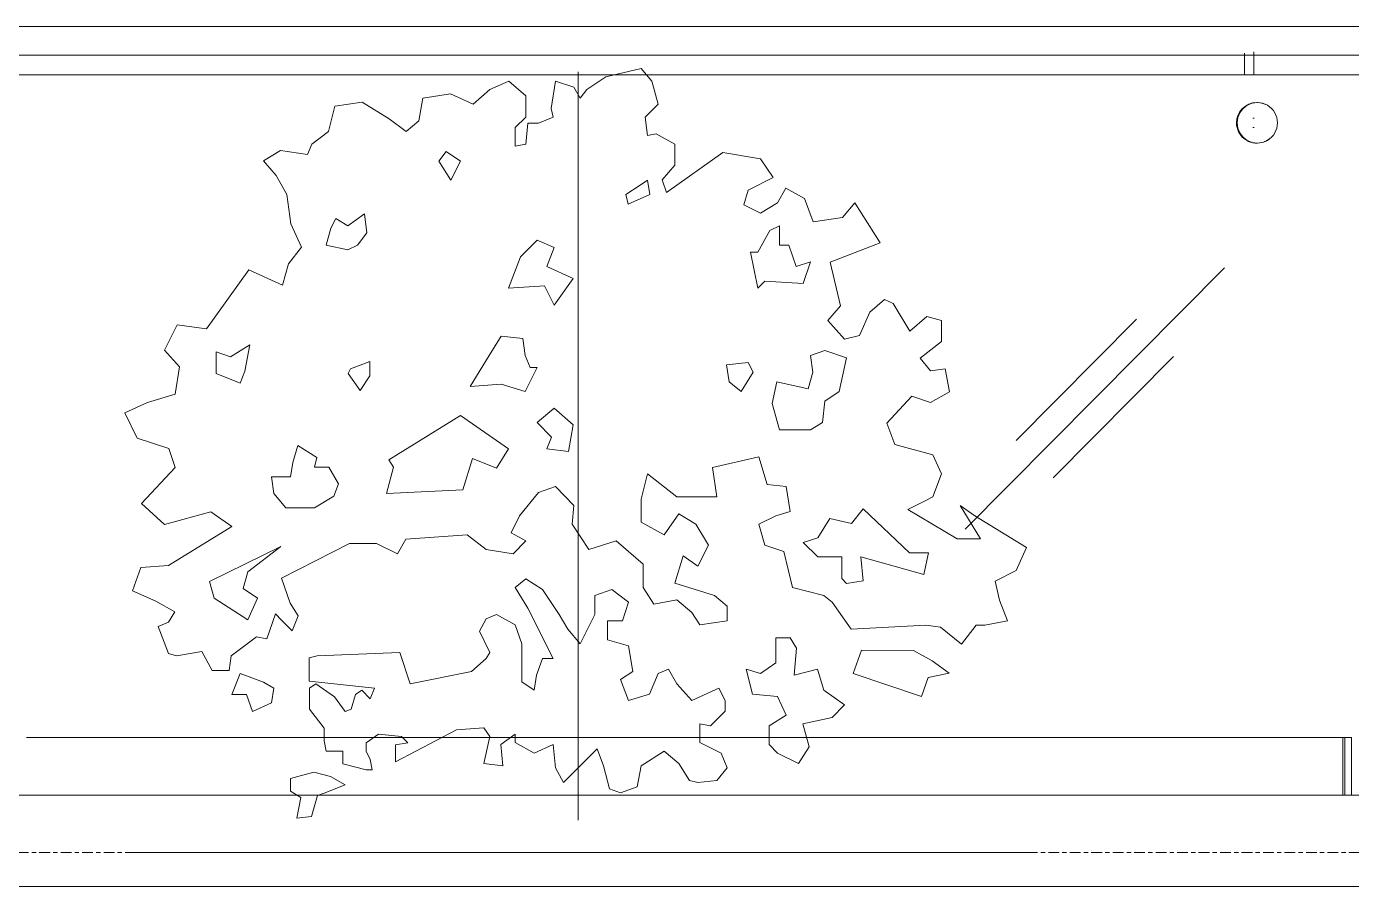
# Model space of a CAD drawing. Header units: millimetres. Extents: x -10599 to 108788, y -9455 to 93550.
# Drawn here: x 54517 to 56476, y 18550 to 19821 of the extents above; entities that cross this region are included whole.
import ezdxf

# ---------------------------------------------------------------- set-up
doc = ezdxf.new("R2010")
doc.units = ezdxf.units.MM
doc.linetypes.add('Centre', pattern=[31.75, 6.35, -4.7625, 15.875, -4.7625])
for name, color, linetype, lineweight in [('G-IMPT', 8, 'Continuous', 5), ('KINH', 152, 'Continuous', 5), ('L-SITE', 91, 'Continuous', 5), ('NET THAY 1', 41, 'Continuous', 5), ('NET THAY 2', 55, 'Continuous', 5), ('NET-THAY', 2, 'Continuous', 9), ('TRUC', 225, 'Continuous', 5)]:
    doc.layers.add(name, color=color, linetype=linetype, lineweight=lineweight)

# ---------------------------------------------------------------- blocks, each defined once
blk = doc.blocks.new('Railing - NBS_RailInfillPnl_Post-V79-MẶT ĐỨNG 1-14')
at = {"layer": 'NET THAY 2'}
for p, q in [((42747.3, 18685), (42747.3, 18770)), ((42760.3, 18770), (42750.4, 18770)), ((42750.4, 18770), (42750.4, 18685)), ((42760.3, 18685), (42760.3, 18770))]:
    blk.add_line(p, q, dxfattribs=at)
blk = doc.blocks.new('Railing - Railing-1506754-MẶT ĐỨNG 1-14')
at = {"layer": 'NET THAY 1'}
blk.add_line((41000.5, 18685), (58462.4, 18685), dxfattribs=at)
blk.add_blockref('Railing - NBS_RailInfillPnl_Post-V79-MẶT ĐỨNG 1-14', (13715.8, 0))
blk = doc.blocks.new('Top Rail Type - Top Rail_Internal_-1506755-MẶT ĐỨNG 1-14')
at = {"layer": 'NET THAY 1'}
for p, q in [((41000.5, 19750), (58441, 19750)), ((54516.7, 18770), (56466.2, 18770))]:
    blk.add_line(p, q, dxfattribs=at)
blk = doc.blocks.new('Handrail Type - Handrail_Internal_-1506756-MẶT ĐỨNG 1-14')
at = {"layer": 'NET THAY 1'}
for p, q in [((58338.7, 19821.2), (41000.5, 19821.2)), ((41000.5, 19778.8), (58338.7, 19778.8))]:
    blk.add_line(p, q, dxfattribs=at)
blk = doc.blocks.new('ALB-RAILING 32 - ALB-BALUSTER-V82-MẶT ĐỨNG 1-14')
at = {"layer": 'NET THAY 1'}
for p, q in [((58303.7, 19781.6), (58303.7, 19750)), ((58317.7, 19779.5), (58317.7, 19783.8)), ((58317.7, 19750), (58317.7, 19779)), ((58322.7, 19708.8), (58321.7, 19708.8)), ((58318.2, 19685.8), (58315.9, 19685.8)), ((58315.9, 19671.8), (58318.2, 19671.8)), ((58321.7, 19648.8), (58322.7, 19648.8))]:
    blk.add_line(p, q, dxfattribs=at)
for centre, start_param, end_param in [((58321.7, 19678.8), 0, 1.570796), ((58322.7, 19678.8), 4.712389, 7.853982), ((58321.7, 19678.8), 5.832651, 6.210121), ((58321.7, 19678.8), 1.570796, 3.403392), ((58322.7, 19678.8), 1.570796, 4.712389), ((58321.7, 19678.8), 3.544542, 3.785841)]:
    blk.add_ellipse(centre, major_axis=(0, 30), ratio=0.992899, start_param=start_param, end_param=end_param, dxfattribs=at)
blk = doc.blocks.new('CAY XANH 1 - new block_dwg_110_植栽_中_高木 - 落葉1_φ4000_H5500-1445069-IDEA-4th Storey - Detail-V157-MẶT ĐỨNG 1-14')
at = {"layer": 'G-IMPT'}
for p, q in [((54663.6, 18600), (54843.8, 18600)), ((54671.9, 18600), (54807.5, 18600)), ((54713.8, 18600), (54805.1, 18600)), ((54807.7, 18600), (54865.4, 18600)), ((54846.8, 18600), (54905.7, 18600)), ((54857.1, 18600), (54985.1, 18600)), ((54990.7, 18600), (55044.4, 18600)), ((55110.3, 18600), (55094.4, 18600)), ((55203.7, 18600), (55206.9, 18600)), ((55420.5, 18600), (55456.2, 18600)), ((55978.4, 18600), (55435.5, 18600)), ((55620.4, 18600), (55518.9, 18600)), ((55628.7, 18600), (55543.4, 18600)), ((55701.7, 18600), (55589.3, 18600)), ((55762.2, 18600), (55636.4, 18600)), ((55936, 18600), (55688.3, 18600)), ((55955.6, 18600), (55732.2, 18600)), ((55999.1, 18600), (55852, 18600))]:
    blk.add_line(p, q, dxfattribs=at)
at = {"layer": 'G-IMPT', "flags": 128}
for points in [[(54672.1, 18600), (54847.6, 18600), (54963.8, 18600), (55017.3, 18600)], [(54684.3, 18600), (54811.1, 18600), (54920, 18600), (55050.3, 18600), (55192.1, 18600), (55129.4, 18600), (55030.5, 18600), (54884, 18600)], [(54823.8, 18600), (54937.7, 18600), (54865.1, 18600), (54837.1, 18600), (54769.2, 18600)], [(54769.9, 18600), (54967.8, 18600), (55063.5, 18600), (55192.1, 18600), (55334, 18600), (55332.3, 18600)], [(54784.3, 18600), (54937.7, 18600), (54891.8, 18600)], [(54808.9, 18600), (54916.9, 18600), (54973, 18600)], [(54937.7, 18600), (55117.9, 18600), (54916.7, 18600), (54809.7, 18600)], [(55035.2, 18600), (55059.4, 18600), (55084.9, 18600), (54937.7, 18600)], [(55101.7, 18600), (55109.2, 18600), (55150.9, 18600), (55084.9, 18600), (55002.4, 18600), (54949.6, 18600), (54945.8, 18600)], [(55043.3, 18600), (55098.4, 18600), (55130.3, 18600)], [(55105.2, 18600), (55180.6, 18600), (55117.9, 18600), (55043.8, 18600)], [(55150.9, 18600), (55235, 18600), (55117.9, 18600)], [(55226.3, 18600), (55264.6, 18600), (55261.4, 18600), (55180.6, 18600)], [(55186.3, 18600), (55206.9, 18600), (55334, 18600), (55235, 18600)], [(55261.4, 18600), (55332.3, 18600), (55348.8, 18600), (55347.1, 18600)], [(55359.5, 18600), (55392.5, 18600), (55389.2, 18600), (55351.3, 18600), (55277, 18600)], [(55282.1, 18600), (55343.8, 18600), (55415.2, 18600)], [(55983.8, 18600), (55842, 18600), (55738.1, 18600), (55592.9, 18600), (55334, 18600), (55330.7, 18600), (55343.8, 18600), (55330.7, 18600)], [(55785.3, 18600), (55676.1, 18600), (55543.4, 18600), (55462.6, 18600), (55334, 18600), (55436.2, 18600), (55423.8, 18600)], [(55337.3, 18600), (55450.6, 18600), (55628.7, 18600), (55646, 18600)], [(55504.3, 18600), (55423.8, 18600), (55417.2, 18600), (55389.2, 18600)], [(55403.3, 18600), (55409.2, 18600), (55413.4, 18600)], [(55487.8, 18600), (55415.2, 18600), (55409.2, 18600)], [(55959.2, 18600), (55799.6, 18600), (55583, 18600), (55436.2, 18600)], [(55554.8, 18600), (55518.9, 18600), (55456.2, 18600)], [(55871, 18600), (55693.8, 18600), (55462.6, 18600), (55690.6, 18600), (55794.5, 18600), (55966.6, 18600)], [(55494.2, 18600), (55487.8, 18600), (55510.5, 18600)], [(55815.8, 18600), (55733.2, 18600), (55646.1, 18600), (55504.3, 18600), (55563.6, 18600)], [(55883.6, 18600), (55764.4, 18600), (55647.3, 18600), (55583, 18600)], [(55849.4, 18600), (55592.9, 18600), (55750, 18600)], [(55848.2, 18600), (55750, 18600), (55840.7, 18600), (55994.7, 18600)]]:
    blk.add_lwpolyline(points, dxfattribs=at)
blk = doc.blocks.new('CAY XANH 1 - new block_dwg-V158-MẶT ĐỨNG 1-14')
blk.add_blockref('CAY XANH 1 - new block_dwg_110_植栽_中_高木 - 落葉1_φ4000_H5500-1445069-IDEA-4th Storey - Detail-V157-MẶT ĐỨNG 1-14', (0, 0))
blk = doc.blocks.new('CAY XANH 1 - CAY XANH_dwg-V118-MẶT ĐỨNG 1-14')
at = {"layer": 'G-IMPT', "flags": 128}
for points in [[(41357.7, 18915.9), (41342.4, 18919.1), (41304.9, 18891.1), (41301.8, 18869.4), (41276.9, 18869.4), (41261.6, 18897.4), (41224.1, 18891.1), (41212, 18894.2), (41196.7, 18934.4), (41212, 18940.7), (41221.5, 18956), (41193.5, 18971.9), (41159.2, 18987.2), (41171.3, 19021.5), (41212, 19024.7), (41306, 19082), (41274.8, 19103.6), (41206.2, 19085.2), (41172.4, 19116.3), (41222, 19169.2), (41212.5, 19197.2), (41166, 19212.5), (41147.5, 19250), (41181.3, 19265.3), (41222, 19277.5), (41228.3, 19318.1), (41206.2, 19343), (41225.2, 19380), (41268.5, 19374.1), (41331.1, 19461.3), (41380.8, 19439.1), (41389.8, 19470.3), (41408.8, 19495.1), (41392.9, 19529.5), (41387.1, 19572.8), (41371.3, 19600.8), (41352.8, 19622.5), (41377.6, 19637.8), (41417.8, 19632), (41424.1, 19647.3), (41448.9, 19665.8), (41458.4, 19703.3), (41498.6, 19709.6), (41538.7, 19684.8), (41563.5, 19665.8), (41582.5, 19681.6), (41588.3, 19715.5), (41629, 19721.8), (41662.8, 19706.5), (41687.6, 19728.1), (41715.6, 19740.3), (41740.4, 19718.6), (41740.4, 19687.4), (41725.1, 19672.1), (41725.1, 19644.1), (41740.4, 19647.3), (41743.6, 19678.5), (41759.4, 19678.5), (41781.1, 19687.4), (41777.9, 19700.1), (41784.3, 19740.3), (41811.7, 19731.3), (41821.2, 19715.5), (41830.7, 19728.1), (41858.7, 19746.6), (41911, 19759.3), (41926.8, 19740.3), (41936.3, 19706.5), (41917.3, 19687.4), (41920.5, 19660), (41933.2, 19662.6), (41961.2, 19647.3), (41961.2, 19616.1), (41942.2, 19594.5), (41948.5, 19576), (42031.9, 19635.1), (42087.9, 19625.6), (42106.4, 19598.2), (42069.4, 19579.1), (42063.1, 19557.5), (42087.9, 19545.3), (42112.7, 19560.7), (42124.9, 19582.3), (42152.9, 19567), (42165.5, 19532.7), (42208.9, 19539), (42227.3, 19560.7), (42264.8, 19501.5), (42190.9, 19473), (42206.2, 19408.5), (42187.2, 19386.8), (42212, 19358.8), (42234.2, 19364.6), (42249.5, 19399), (42271.2, 19417.5), (42283.8, 19411.7), (42308.7, 19371), (42333.5, 19392.6), (42355.1, 19386.8), (42355.1, 19355.7), (42324, 19330.8), (42339.3, 19312.3), (42360.9, 19315), (42367.3, 19281.2), (42339.3, 19265.3), (42311.3, 19274.8), (42274.3, 19234.7), (42286.5, 19203.5), (42342.5, 19188.2), (42355.1, 19160.2), (42342.5, 19125.8), (42330.3, 19119.5), (42305.5, 19107.4), (42378.7, 19063.8), (42413, 19063.8), (42383.1, 19113.2), (42404.8, 19097.8), (42481.1, 19051.1), (42465.8, 19017.3), (42434.6, 19001.4), (42441, 18973.4), (42453.1, 18942.8), (42419.3, 18936.4), (42406.6, 18936.4), (42385, 18908.4), (42353.8, 18933.3), (42332.2, 18936.4), (42221.5, 18930.4), (42193.5, 18970.5), (42181.4, 18980), (42134.9, 18992.2), (42122.2, 19045), (42094.3, 19054.5), (42085.3, 19085.7), (42110.1, 19097.8), (42131.7, 19104.2), (42125.4, 19141.2), (42097.4, 19144.3), (42085.3, 19185), (42016.6, 19169.2), (42023, 19125.8), (41963.8, 19125.8), (41920.5, 19160.2), (41911, 19122.7), (41911, 19088.3), (41945.3, 19069.8), (41967, 19101), (41991.8, 19085.7), (42010.8, 19054.5), (41995, 19023.4), (41973.3, 19038.7), (41961.2, 18998.5), (42019.8, 18980), (42038.3, 18964.2), (42038.3, 18942.5), (41998.1, 18936.7), (41986, 18955.2), (41963.8, 18973.7), (41930, 18967.3), (41914.2, 18992.2), (41914.2, 19026.5), (41874, 19060.9), (41833.9, 19048.2), (41809.1, 19085.7), (41811.7, 19113.2), (41784.3, 19141.2), (41759.4, 19132.2), (41731.4, 19097.8), (41718.8, 19073), (41740.4, 19060.9), (41721.9, 19041.8), (41681.8, 19048.2), (41653.8, 19069.8), (41563.2, 19063.5), (41551, 19041.8), (41519.9, 19057.2), (41479.7, 19057.2), (41379.4, 19005.7), (41392.1, 18968.7), (41404.2, 18950.2), (41395.2, 18928), (41379.4, 18943.9), (41370.5, 18952.8)], [(41644, 19622.4), (41622.7, 19636.6), (41612.1, 19622.4), (41629.8, 19594)], [(41909.9, 19586.9), (41920.6, 19594), (41924.1, 19572.7), (41892.2, 19558.5), (41888.7, 19572.7)], [(41505.7, 19516), (41502.2, 19544.3), (41477.3, 19526.6), (41459.6, 19537.2), (41452.5, 19523), (41445.4, 19498.2), (41477.3, 19491.1), (41491.5, 19498.2)], [(42101.4, 19519.5), (42115.6, 19526.6), (42115.6, 19498.2), (42129.8, 19498.2), (42140.4, 19466.3), (42161.7, 19473.4), (42151, 19441.5), (42094.3, 19445), (42083.7, 19434.4), (42073, 19487.6), (42083.7, 19487.6)], [(41732.6, 19480.5), (41757.5, 19505.3), (41782.3, 19494.7), (41771.6, 19466.3), (41810.6, 19448.6), (41782.3, 19409.5), (41768.1, 19437.9), (41714.9, 19434.4)], [(41686.5, 19335), (41704.3, 19363.4), (41736.2, 19359.9), (41739.7, 19335), (41746.8, 19317.3), (41757.5, 19317.3), (41739.7, 19281.8), (41704.3, 19292.5), (41658.2, 19288.9)], [(41282.7, 19308.2), (41282.7, 19340.1), (41304, 19333), (41332.4, 19350.7), (41325.3, 19311.7), (41318.2, 19294)], [(42105, 19264.1), (42112, 19296), (42158.1, 19285.4), (42165.2, 19310.2), (42161.7, 19335), (42183, 19342.1), (42214.9, 19331.5), (42204.2, 19281.8), (42183, 19267.6), (42179.4, 19235.7), (42161.7, 19225.1), (42115.6, 19225.1)], [(41481.3, 19315.3), (41477.8, 19308.2), (41495.5, 19283.3), (41509.7, 19304.6), (41509.7, 19325.9)], [(42041.1, 19296), (42037.6, 19320.9), (42069.5, 19324.4), (42076.6, 19310.2), (42058.9, 19281.8)], [(41697.2, 19168.3), (41714.9, 19196.7), (41644, 19246.4), (41538, 19180.5), (41545.1, 19169.8), (41534.5, 19130.8), (41647.5, 19136.4), (41661.7, 19182.5)], [(41803.6, 19193.2), (41810.6, 19232.2), (41782.3, 19257), (41757.5, 19235.7), (41778.7, 19214.4), (41771.6, 19196.7)], [(41428.1, 19169.8), (41449.4, 19169.8), (41463.6, 19145), (41456.5, 19127.2), (41428.1, 19109.5), (41385.6, 19109.5), (41367.8, 19130.8), (41364.3, 19155.6), (41392.7, 19155.6), (41396.2, 19176.9), (41403.3, 19201.7), (41431.7, 19184)], [(42172.3, 19065.4), (42190.1, 19093.8), (42222, 19086.7), (42239.7, 19108), (42307.8, 19043.1), (42336.2, 19043.1), (42329.1, 19011.2), (42236.1, 19037.1), (42239.7, 19001.6), (42214.9, 18998), (42207.8, 19005.1), (42207.8, 19037.1), (42172.3, 19037.1), (42151, 19058.4)], [(41279.8, 18976.1), (41272.7, 19000.9), (41378.5, 19052.8), (41329.4, 19015.1), (41322.4, 18990.3), (41343.6, 18976.1), (41329.4, 18944.2)], [(41556.8, 18771.9), (41523, 18775), (41504.5, 18762.3), (41504.5, 18750.2), (41510.4, 18737.5), (41513.5, 18722.2), (41504.5, 18722.2), (41470.2, 18731.2), (41470.2, 18750.2), (41445.4, 18750.2), (41442.2, 18765.5), (41442.2, 18784), (41420.6, 18812), (41420.6, 18843.2), (41430.1, 18849.5), (41457.5, 18830.5), (41473.4, 18808.8), (41482.4, 18812), (41488.7, 18833.7), (41498.2, 18840), (41510.4, 18827.3), (41516.7, 18843.2), (41420.1, 18853.5), (41420.1, 18887.9), (41432.2, 18891.1), (41554.2, 18896), (41569.5, 18849.5), (41660.2, 18868), (41681.8, 18887), (41687.6, 18896), (41672.3, 18927.2), (41681.8, 18945.7), (41697.1, 18952), (41725.1, 18936.7), (41734.6, 18908.7), (41734.6, 18874.4), (41734.6, 18852.7), (41753.1, 18840), (41756.3, 18862.2), (41765.2, 18887), (41781.1, 18887), (41743.6, 18961.5), (41725.1, 18992.2), (41740.4, 19004.9), (41765.2, 18989), (41790.1, 18952), (41802.7, 18930.4), (41821.2, 18908.7), (41842.9, 18952), (41842.9, 18980), (41867.7, 18989), (41892.5, 18970.5), (41883.5, 18942.5), (41861.4, 18942.5), (41861.4, 18914.5), (41892.5, 18905.5), (41898.9, 18868), (41880.4, 18855.9), (41892.5, 18824.7), (41923.7, 18834.2), (41936.3, 18864.9), (41951.7, 18871.2), (41963.8, 18849.5), (41986, 18824.7), (42026.1, 18843.2), (42035.6, 18824.7), (42035.6, 18809.4), (42013.5, 18787.7), (41998.1, 18790.4), (41998.1, 18762.9), (42029.3, 18747), (42038.3, 18725.4), (42023, 18706.9), (41995, 18703.7), (41982.8, 18706.9), (41967, 18731.7), (41945.3, 18750.2), (41911, 18728.5), (41905.2, 18697.4), (41880.4, 18688.4), (41864.5, 18694.2), (41855.5, 18728.5), (41846, 18753.4), (41824.4, 18731.7), (41796.4, 18703.7), (41784.3, 18725.4), (41781.1, 18759.7), (41753.1, 18747), (41725.1, 18762.9), (41725.1, 18775), (41703.5, 18759.7), (41706.6, 18728.5), (41678.6, 18731.7), (41687.6, 18771.9), (41678.6, 18784.6), (41638, 18781.4), (41547.9, 18734.3), (41547.9, 18759.2), (41566.3, 18762.3)], [(42140.7, 18902.4), (42131.7, 18917.7), (42110.1, 18917.7), (42110.1, 18880.7), (42087.9, 18864.9), (42066.3, 18871.2), (42075.8, 18834.2), (42112.7, 18831), (42125.4, 18803), (42100.6, 18787.7), (42100.6, 18759.7), (42112.7, 18747), (42143.9, 18731.7), (42159.7, 18756.5), (42150.2, 18790.4), (42193.5, 18799.9), (42212, 18818.4), (42181.4, 18840), (42171.9, 18871.2), (42137.6, 18862.2)], [(42313.7, 18898.9), (42236.8, 18899.2), (42224.7, 18864.9), (42325.8, 18830.8), (42335.4, 18858.8), (42366.5, 18865.1), (42341.7, 18883.6)], [(41352.5, 18852.2), (41318.1, 18864.8), (41306, 18833.7), (41327.6, 18833.7), (41336.6, 18808.8), (41364.6, 18821.5), (41367.8, 18843.2)], [(41451.7, 18712.7), (41426.9, 18719), (41392.6, 18709.5), (41392.6, 18691), (41407.9, 18681.5), (41402.1, 18650.9), (41423.7, 18653.5), (41432.7, 18684.7), (41442.2, 18687.9), (41473.4, 18700.5)]]:
    blk.add_lwpolyline(points, close=True, dxfattribs=at)
blk = doc.blocks.new('CAY XANH 1 - CAY XANH_dwg-V159-MẶT ĐỨNG 1-14')
at = {"layer": 'G-IMPT'}
for p, q in [((55332.5, 19483), (55332.5, 19514.9)), ((55332.5, 19221.1), (55332.5, 19260.1)), ((55332.5, 18899.2), (55332.5, 18914.4))]:
    blk.add_line(p, q, dxfattribs=at)
at = {"layer": 'G-IMPT', "flags": 128}
for points in [[(55332.5, 19673.5), (55332.5, 19682.4), (55332.5, 19695.1), (55332.5, 19735.2), (55332.5, 19726.2), (55332.5, 19710.4), (55332.5, 19723), (55332.5, 19741.5), (55332.5, 19754.1), (55332.5, 19735.2), (55332.5, 19701.4), (55332.5, 19682.4), (55332.5, 19655), (55332.5, 19657.7), (55332.5, 19642.4), (55332.5, 19611.3), (55332.5, 19589.7), (55332.5, 19571.2), (55332.5, 19630.3), (55332.5, 19620.8), (55332.5, 19593.4), (55332.5, 19574.4), (55332.5, 19552.8), (55332.5, 19540.6), (55332.5, 19555.9), (55332.5, 19577.5), (55332.5, 19562.3), (55332.5, 19528), (55332.5, 19534.3), (55332.5, 19555.9), (55332.5, 19496.9), (55332.5, 19468.4), (55332.5, 19404.1), (55332.5, 19382.5), (55332.5, 19354.6), (55332.5, 19360.4), (55332.5, 19394.6), (55332.5, 19413.1), (55332.5, 19407.3), (55332.5, 19366.7), (55332.5, 19388.3), (55332.5, 19382.5), (55332.5, 19351.4), (55332.5, 19326.6), (55332.5, 19308.2), (55332.5, 19310.8), (55332.5, 19277.1), (55332.5, 19261.3), (55332.5, 19270.8), (55332.5, 19230.7), (55332.5, 19199.6), (55332.5, 19184.3), (55332.5, 19156.4), (55332.5, 19122.1), (55332.5, 19115.8), (55332.5, 19103.7), (55332.5, 19060.2)], [(55332.5, 19620.7), (55332.5, 19632.9), (55332.5, 19627.1), (55332.5, 19642.4), (55332.5, 19660.8), (55332.5, 19698.3), (55332.5, 19704.6), (55332.5, 19679.8), (55332.5, 19660.8), (55332.5, 19676.6), (55332.5, 19710.4), (55332.5, 19716.7), (55332.5, 19701.4), (55332.5, 19723), (55332.5, 19735.2), (55332.5, 19713.5), (55332.5, 19682.4), (55332.5, 19667.2), (55332.5, 19639.2), (55332.5, 19642.4), (55332.5, 19673.5)], [(55332.5, 19444.9), (55332.5, 19434.7), (55332.5, 19465.8), (55332.5, 19490.6), (55332.5, 19524.8), (55332.5, 19568.1), (55332.5, 19596), (55332.5, 19611.7)], [(55332.5, 19514.9), (55332.5, 19522), (55332.5, 19493.6)], [(55332.5, 19493.6), (55332.5, 19461.8), (55332.5, 19468.9), (55332.5, 19437), (55332.5, 19440.6), (55332.5, 19429.9), (55332.5, 19483)], [(55332.5, 19330.8), (55332.5, 19359.2), (55332.5, 19355.6), (55332.5, 19330.8), (55332.5, 19313.1)], [(55332.5, 19260.1), (55332.5, 19291.9), (55332.5, 19281.3), (55332.5, 19306.1), (55332.5, 19330.8), (55332.5, 19337.9), (55332.5, 19327.3), (55332.5, 19277.8), (55332.5, 19263.6), (55332.5, 19231.7), (55332.5, 19221.1)], [(55332.5, 19313.1), (55332.5, 19277.8), (55332.5, 19288.4), (55332.5, 19284.8), (55332.5, 19330.8)], [(55332.5, 19151.8), (55332.5, 19173.1), (55332.5, 19197.8), (55332.5, 19180.1), (55332.5, 19166)], [(55332.5, 18933.1), (55332.5, 18905.2), (55332.5, 18930), (55332.5, 18933.1), (55332.5, 18927.1), (55332.5, 18967.2), (55332.5, 18976.6), (55332.5, 18988.8), (55332.5, 19041.5), (55332.5, 19051), (55332.5, 19082.1), (55332.5, 19094.2), (55332.5, 19100.5), (55332.5, 19137.4), (55332.5, 19140.6), (55332.5, 19181.2), (55332.5, 19165.3), (55332.5, 19122.1)], [(55332.5, 19166), (55332.5, 19141.2), (55332.5, 19123.5), (55332.5, 19105.8)], [(55332.5, 19122.1), (55332.5, 19156.4), (55332.5, 19119), (55332.5, 19084.7), (55332.5, 19066.2), (55332.5, 19097.3), (55332.5, 19082.1), (55332.5, 19051), (55332.5, 19019.9), (55332.5, 19035.1), (55332.5, 18995.1), (55332.5, 18976.6), (55332.5, 18960.8), (55332.5, 18939.2), (55332.5, 18933.4), (55332.5, 18951.9), (55332.5, 18970.3), (55332.5, 18964), (55332.5, 18988.8), (55332.5, 19023), (55332.5, 19057.3), (55332.5, 19044.6), (55332.5, 19082.1), (55332.5, 19109.5), (55332.5, 19137.4), (55332.5, 19128.4), (55332.5, 19094.2), (55332.5, 19069.4), (55332.5, 19057.3), (55332.5, 19038.3), (55332.5, 19044.6), (55332.5, 19066.2), (55332.5, 19059.9), (55332.5, 19038.3), (55332.5, 19053.6)], [(55332.5, 19105.8), (55332.5, 19127.1), (55332.5, 19151.8)], [(55332.5, 19060.2), (55332.5, 19109.5), (55332.5, 19094.2), (55332.5, 19047.5), (55332.5, 19013.8), (55332.5, 18998), (55332.5, 18970), (55332.5, 18939.5), (55332.5, 18933.1)], [(55332.5, 19061.9), (55332.5, 19090.2), (55332.5, 19083.1), (55332.5, 19104.3), (55332.5, 19039.6)], [(55332.5, 19033.5), (55332.5, 19054.8), (55332.5, 19061.9)], [(55332.5, 19053.6), (55332.5, 19002.3), (55332.5, 18965.4), (55332.5, 18946.9), (55332.5, 18924.8), (55332.5, 18940.6), (55332.5, 18949.4), (55332.5, 18912.6)], [(55332.5, 19039.1), (55332.5, 19049.2), (55332.5, 19033.4)], [(55332.5, 19039.6), (55332.5, 19007.8), (55332.5, 19033.5), (55332.5, 18998.2), (55332.5, 18994.6), (55332.5, 19001.7), (55332.5, 19033.5)], [(55332.5, 18883.9), (55332.5, 18958.2), (55332.5, 18988.8), (55332.5, 19001.4), (55332.5, 18985.6), (55332.5, 18948.7), (55332.5, 18927.1), (55332.5, 18905.5), (55332.5, 18948.7), (55332.5, 18976.6), (55332.5, 18985.6), (55332.5, 18967.2), (55332.5, 18939.2)], [(55332.5, 18747.3), (55332.5, 18762.6), (55332.5, 18781.1), (55332.5, 18809), (55332.5, 18840.1), (55332.5, 18846.4), (55332.5, 18827.5), (55332.5, 18805.8), (55332.5, 18809), (55332.5, 18830.6), (55332.5, 18836.9), (55332.5, 18824.3), (55332.5, 18840.1), (55332.5, 18850.4), (55332.5, 18884.7), (55332.5, 18887.9), (55332.5, 18892.8), (55332.5, 18846.4), (55332.5, 18864.9), (55332.5, 18883.9), (55332.5, 18892.8), (55332.5, 18923.9), (55332.5, 18942.4), (55332.5, 18948.7), (55332.5, 18933.4), (55332.5, 18905.5), (55332.5, 18871.2), (55332.5, 18849.6), (55332.5, 18837), (55332.5, 18859.1), (55332.5, 18883.9)], [(55332.5, 18939.2), (55332.5, 18911.3), (55332.5, 18902.3), (55332.5, 18864.9), (55332.5, 18852.8), (55332.5, 18821.7), (55332.5, 18831.2), (55332.5, 18861.7), (55332.5, 18868.1), (55332.5, 18846.4), (55332.5, 18821.7), (55332.5, 18840.1), (55332.5, 18821.7), (55332.5, 18806.4), (55332.5, 18784.8), (55332.5, 18787.4), (55332.5, 18760), (55332.5, 18744.2), (55332.5, 18722.6), (55332.5, 18704.1), (55332.5, 18701), (55332.5, 18704.1), (55332.5, 18728.9), (55332.5, 18747.3), (55332.5, 18725.7), (55332.5, 18694.6), (55332.5, 18685.7), (55332.5, 18691.5), (55332.5, 18725.7), (55332.5, 18750.5), (55332.5, 18728.9), (55332.5, 18701), (55332.5, 18722.6), (55332.5, 18756.8), (55332.5, 18744.2), (55332.5, 18760), (55332.5, 18772.1), (55332.5, 18756.8), (55332.5, 18725.7), (55332.5, 18728.9), (55332.5, 18769), (55332.5, 18781.6), (55332.5, 18778.4), (55332.5, 18731.5), (55332.5, 18756.3), (55332.5, 18759.5), (55332.5, 18768.9)], [(55332.5, 18914.4), (55332.5, 18877.5), (55332.5, 18861.7), (55332.5, 18868.1), (55332.5, 18831.2), (55332.5, 18828), (55332.5, 18800.1), (55332.5, 18784.8), (55332.5, 18756.8), (55332.5, 18744.2), (55332.5, 18728.9), (55332.5, 18753.7), (55332.5, 18787.4), (55332.5, 18796.9), (55332.5, 18815.3), (55332.5, 18837), (55332.5, 18868.1), (55332.5, 18859.1), (55332.5, 18899.2)], [(55332.5, 18815.5), (55332.5, 18818.5), (55332.5, 18840.1), (55332.5, 18845.9)], [(55332.5, 18768.9), (55332.5, 18772.1), (55332.5, 18759.5), (55332.5, 18747.3), (55332.5, 18734.7), (55332.5, 18719.4)], [(55332.5, 18719.4), (55332.5, 18728.4), (55332.5, 18747.3)]]:
    blk.add_lwpolyline(points, dxfattribs=at)
for points in [[(55332.5, 19617.5), (55332.5, 19631.7), (55332.5, 19617.5), (55332.5, 19589.2)], [(55332.5, 19582.1), (55332.5, 19589.2), (55332.5, 19568), (55332.5, 19553.8), (55332.5, 19568)], [(55332.5, 19511.3), (55332.5, 19539.7), (55332.5, 19522), (55332.5, 19532.6), (55332.5, 19518.4), (55332.5, 19493.6), (55332.5, 19486.6), (55332.5, 19493.6)], [(55332.5, 19475.9), (55332.5, 19500.7), (55332.5, 19490.1), (55332.5, 19461.8), (55332.5, 19444.1), (55332.5, 19405.2), (55332.5, 19433.5), (55332.5, 19429.9)], [(55332.5, 19311.1), (55332.5, 19304), (55332.5, 19279.2), (55332.5, 19300.5), (55332.5, 19321.7)], [(55332.5, 19291.9), (55332.5, 19316.7), (55332.5, 19320.2), (55332.5, 19306.1), (55332.5, 19277.8)], [(55332.5, 19189.3), (55332.5, 19228.2), (55332.5, 19253), (55332.5, 19231.7), (55332.5, 19210.5), (55332.5, 19192.8)], [(55332.5, 19164.5), (55332.5, 19192.8), (55332.5, 19242.4), (55332.5, 19176.6), (55332.5, 19166), (55332.5, 19127.1), (55332.5, 19132.6), (55332.5, 19178.7)], [(55332.5, 18895.7), (55332.5, 18896), (55332.5, 18861.7), (55332.5, 18827.7), (55332.5, 18855.7), (55332.5, 18862), (55332.5, 18880.4)], [(55332.5, 18709.9), (55332.5, 18716.2), (55332.5, 18706.7), (55332.5, 18688.3), (55332.5, 18678.8), (55332.5, 18648.2), (55332.5, 18650.9), (55332.5, 18682), (55332.5, 18685.1), (55332.5, 18697.8)]]:
    blk.add_lwpolyline(points, close=True, dxfattribs=at)
blk = doc.blocks.new('CAY XANH 1 - CAY XANH 1-V160-MẶT ĐỨNG 1-14')
for name, p in [('CAY XANH 1 - CAY XANH_dwg-V118-MẶT ĐỨNG 1-14', (13514.5, 0)), ('CAY XANH 1 - CAY XANH_dwg-V159-MẶT ĐỨNG 1-14', (0, 0)), ('CAY XANH 1 - new block_dwg-V158-MẶT ĐỨNG 1-14', (0, 0))]:
    blk.add_blockref(name, p)

msp = doc.modelspace()

# ---------------------------------------------------------------- hatches: boundary and pattern name
at = {"layer": 'KINH'}
h = msp.add_hatch(dxfattribs=at)
h.set_pattern_fill('FP_11', color=256, angle=360, style=0, pattern_type=2)
h.set_pattern_definition([(45.204, (33194.5, 7631.1), (0.002, 2032), [252.7, -2610.8]), (45.204, (33139.8, 7686.3), (0.002, 2032), [252.7, -2610.8]), (45.204, (33064.4, 7555.3), (0.002, 2032), [544.27, -2319.24]), (45.204, (31822.6, 8992.6), (0.002, 2032), [252.7, -2610.8]), (45.204, (31767.8, 9047.8), (0.002, 2032), [252.7, -2610.8]), (45.204, (31692.5, 8916.7), (0.002, 2032), [544.27, -2319.24])])
h.paths.add_polyline_path([(58311.6, 18963.1), (58311.6, 19674.1), (41364.3, 19674.1), (41364.3, 18963.1)])

# ---------------------------------------------------------------- linework, layer by layer
at = {"layer": 'NET-THAY'}
msp.add_line((94778.2, 18550), (41000.5, 18550), dxfattribs=at)
at = {"layer": 'TRUC', "linetype": 'Centre'}
msp.add_line((-10499.5, 18600), (108517.8, 18600), dxfattribs=at)

# ---------------------------------------------------------------- block references
at = {"layer": 'L-SITE'}
msp.add_blockref('CAY XANH 1 - CAY XANH 1-V160-MẶT ĐỨNG 1-14', (0, 0), dxfattribs=at)
at = {"layer": 'NET THAY 1'}
for name, p in [('Handrail Type - Handrail_Internal_-1506756-MẶT ĐỨNG 1-14', (0, 0)), ('ALB-RAILING 32 - ALB-BALUSTER-V82-MẶT ĐỨNG 1-14', (-1985.8, 0)), ('Top Rail Type - Top Rail_Internal_-1506755-MẶT ĐỨNG 1-14', (0, 0)), ('Railing - Railing-1506754-MẶT ĐỨNG 1-14', (0, 0))]:
    msp.add_blockref(name, p, dxfattribs=at)

doc.saveas('drawing.dxf')
